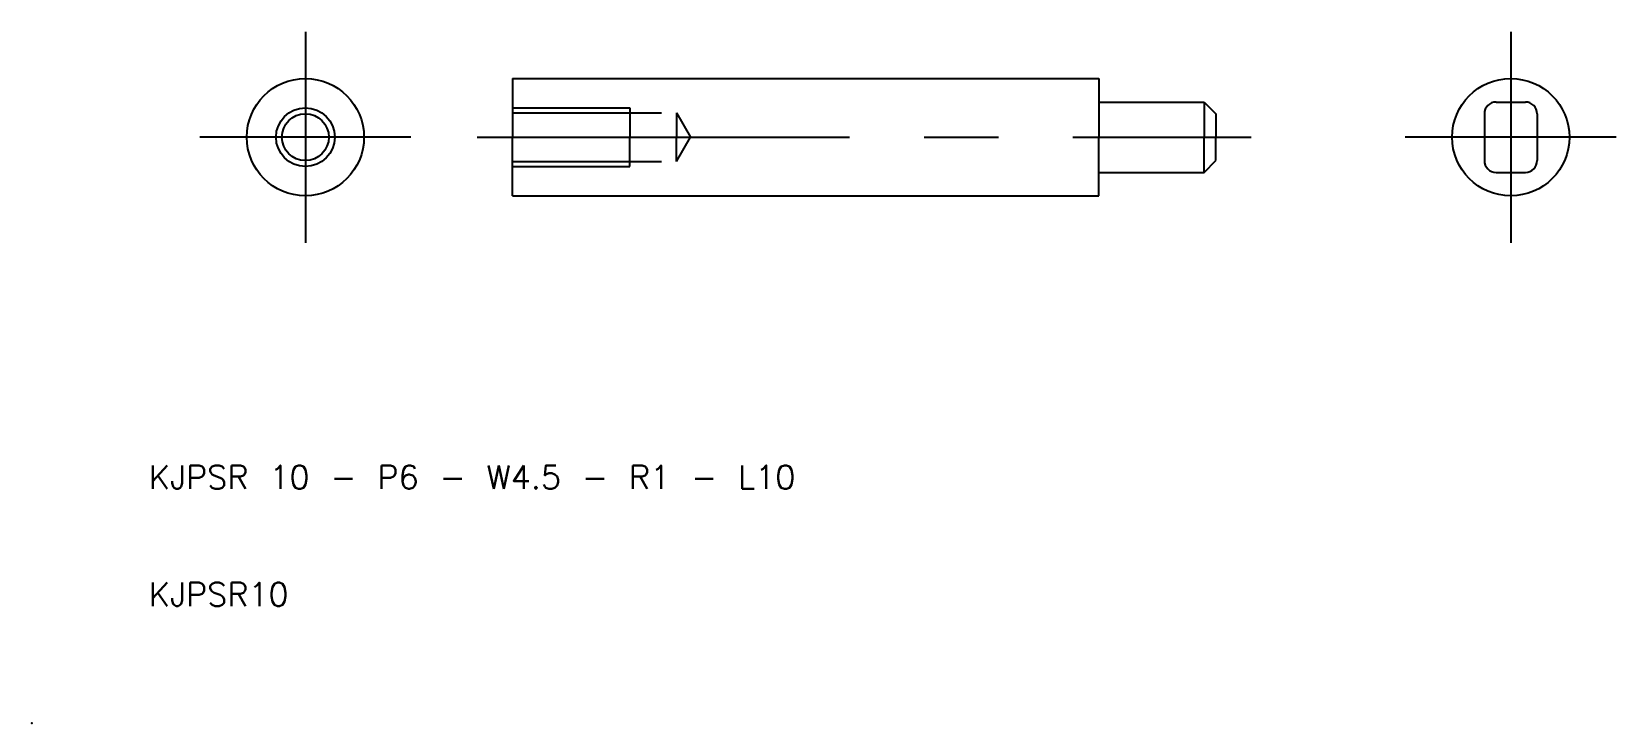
# Model space of a CAD drawing. Extents: x 0 to 135, y 0 to 59.
import ezdxf

# ---------------------------------------------------------------- set-up
doc = ezdxf.new("R2010")
doc.units = 0
doc.linetypes.add('CENTER', pattern=[50.8, 31.75, -6.35, 6.35, -6.35])
doc.linetypes.add('DASHED', pattern=[19.05, 12.7, -6.35])
doc.layers.get('0').update_dxf_attribs({"linetype": 'CONTINUOUS'})
doc.layers.add('CENTER', color=1, linetype='CENTER')
doc.styles.get("Standard").update_dxf_attribs({"font": 'txt.shx'})

msp = doc.modelspace()

# ---------------------------------------------------------------- linework, layer by layer
at = {"color": 7, "linetype": 'CONTINUOUS'}
for p, q in [((41, 55), (91, 55)), ((41, 55), (41, 50)), ((91, 55), (91, 52.5)), ((91, 53), (100, 53)), ((91, 53), (91, 50)), ((100, 53), (100, 50)), ((100, 53), (101, 52)), ((124.89, 53), (127.39, 53)), ((101, 52), (101, 50)), ((123.89, 52), (123.89, 48)), ((128.39, 52), (128.39, 48)), ((41, 45), (41, 50)), ((91, 47), (91, 50)), ((100, 47), (100, 50)), ((101, 48), (101, 50)), ((91, 45), (91, 47.5)), ((100, 47), (101, 48)), ((91, 47), (100, 47)), ((124.89, 47), (127.39, 47)), ((41, 45), (91, 45))]:
    msp.add_line(p, q, dxfattribs=at)
at = {"color": 3, "linetype": 'DASHED'}
for p, q in [((41, 52.5), (51, 52.5)), ((41, 52.07), (55, 52.07)), ((51, 52.5), (51, 50)), ((55, 52.07), (56.19, 50)), ((55, 52.07), (55, 50)), ((51, 47.5), (51, 50)), ((55, 47.93), (56.19, 50)), ((55, 47.93), (55, 50)), ((41, 47.93), (55, 47.93)), ((41, 47.5), (51, 47.5))]:
    msp.add_line(p, q, dxfattribs=at)
at = {"color": 7, "linetype": 'CONTINUOUS'}
for centre, radius in [((23.34, 50), 5), ((126.14, 50), 5), ((23.34, 50), 2)]:
    msp.add_circle(centre, radius, dxfattribs=at)
at = {"color": 3, "linetype": 'CONTINUOUS'}
msp.add_circle((23.34, 50), 2.5, dxfattribs=at)
at = {"color": 7, "linetype": 'CONTINUOUS'}
for centre, start, end in [((124.89, 52), 90, 180), ((127.39, 52), 0, 90), ((124.89, 48), 180, 270), ((127.39, 48), 270, 0)]:
    msp.add_arc(centre, 1, start, end, dxfattribs=at)
msp.add_point((0, 0))
at = {"layer": 'CENTER', "color": 1, "linetype": 'CENTER'}
for p, q in [((23.34, 59), (23.34, 41)), ((126.14, 59), (126.14, 41)), ((32.34, 50), (14.34, 50)), ((38, 50), (104, 50)), ((135.14, 50), (117.14, 50))]:
    msp.add_line(p, q, dxfattribs=at)

# ---------------------------------------------------------------- texts
at = {"color": 7, "linetype": 'CONTINUOUS'}
for s, p in [('KJPSR 10 - P6 - W4.5 - R1 - L10', (10, 20)), ('KJPSR10', (10, 10))]:
    msp.add_text(s, height=2, dxfattribs=at).set_placement(p)

doc.saveas('drawing.dxf')
